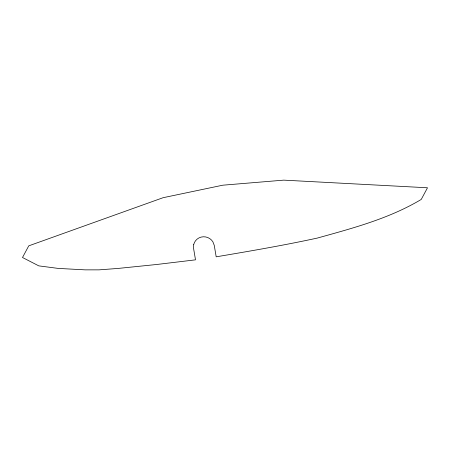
<?xml version="1.0" encoding="UTF-8"?>
<svg xmlns="http://www.w3.org/2000/svg" width="450" height="450" viewBox="0 0 450 450"><rect width="100%" height="100%" fill="white"/><g stroke="black" fill="none" stroke-linecap="round" stroke-linejoin="round"><path stroke-width="0.67" d="M193.691 244.626L193.573 248.4L195.508 259.841L156.606 264.499L118.091 268.431L99.062 269.859L85.191 269.859L58.241 268.414L38.807 265.871L22.5 257.501L28.755 245.846L163.108 197.702L222.778 185.197L283.714 180.141L427.5 187.774L421.245 199.434C389.239 218.571 352.963 228.156 317.329 238.072C283.815 245.351 249.998 251.111 216.191 256.826L214.256 245.385L212.901 241.83A10.598 10.344 28.2 0 0 193.691 244.626"/></g></svg>
